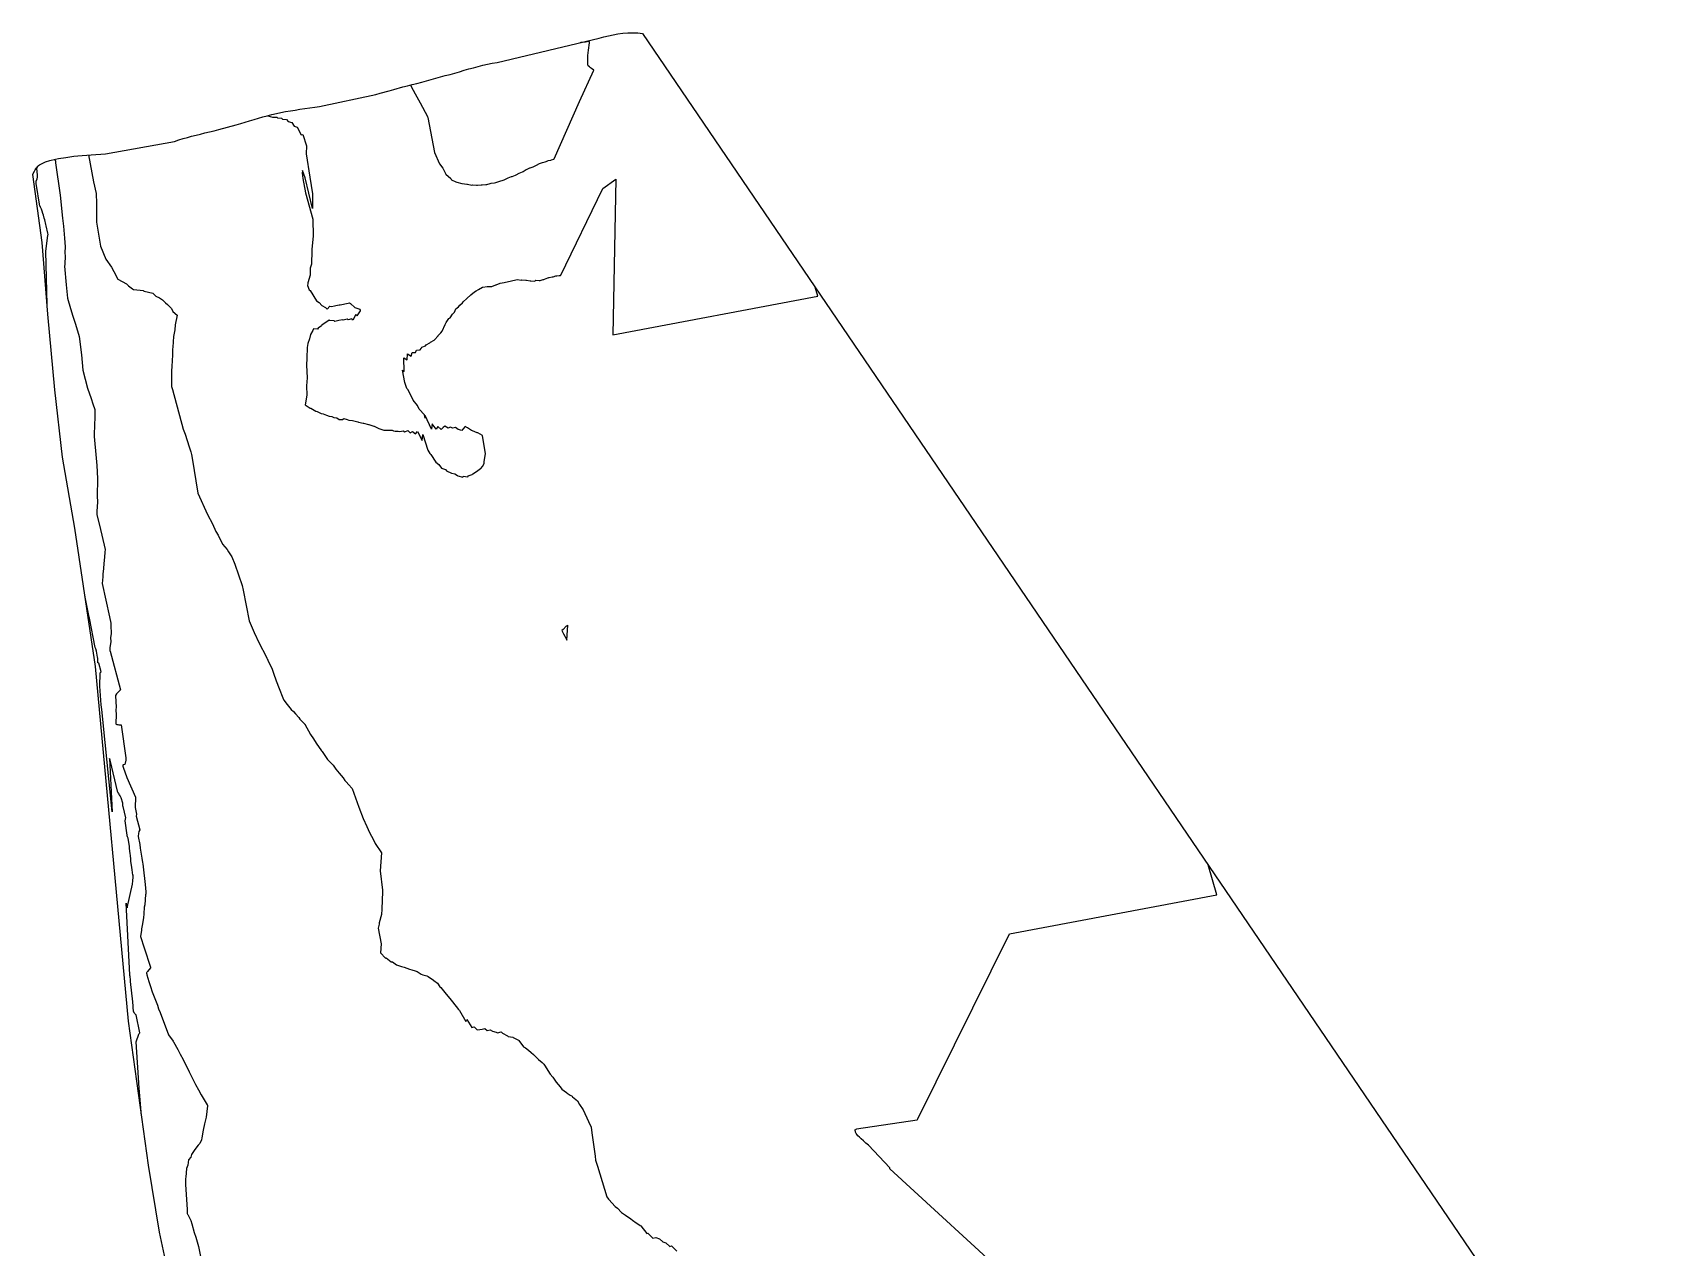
# Model space of a CAD drawing. Header units: metres. Extents: x 706349 to 713144, y 2649082 to 2655455.
# Drawn here: x 706349 to 707277, y 2654765 to 2655455 of the extents above; entities that cross this region are included whole.
import ezdxf

# ---------------------------------------------------------------- set-up
doc = ezdxf.new("R2010")
doc.units = ezdxf.units.M
for name, color, linetype in [('C-TINN-BNDY', 110, 'Continuous'), ('C-TOPO-MAJR', 9, 'Continuous'), ('C-TOPO-MINR', 8, 'Continuous')]:
    doc.layers.add(name, color=color, linetype=linetype)

msp = doc.modelspace()

# ---------------------------------------------------------------- linework, layer by layer
at = {"layer": 'C-TINN-BNDY', "color": 110, "linetype": 'Continuous', "lineweight": -3, "flags": 128}
msp.add_lwpolyline([(706438.2, 2654691.88), (706420.68, 2654774.1), (706414.4, 2654812.09), (706403.21, 2654893.67), (706384.36, 2655094.91), (706372.68, 2655173.54), (706365.62, 2655213.83), (706361.32, 2655252), (706357.43, 2655294.85), (706354.13, 2655335.65), (706348.83, 2655374.14), (706349.11, 2655374.78), (706349.74, 2655376.08), (706350.12, 2655376.76), (706350.51, 2655377.46), (706350.96, 2655378.08), (706351.48, 2655378.65), (706352.08, 2655379.19), (706352.67, 2655379.65), (706354.16, 2655380.48), (706356.1, 2655381.26), (706358.55, 2655382.02), (706361.68, 2655382.81), (706363.52, 2655383.16), (706367.54, 2655383.86), (706372.05, 2655384.48), (706374.42, 2655384.7), (706376.86, 2655384.96), (706379.41, 2655385.14), (706382.01, 2655385.34), (706384.66, 2655385.52), (706387.39, 2655385.7), (706390.09, 2655385.85), (706429.26, 2655392.93), (706431.64, 2655393.74), (706434.07, 2655394.5), (706436.49, 2655395.2), (706438.94, 2655395.89), (706441.43, 2655396.53), (706443.95, 2655397.13), (706446.5, 2655397.73), (706449.11, 2655398.33), (706451.72, 2655398.97), (706454.27, 2655399.63), (706459.26, 2655400.98), (706464.23, 2655402.39), (706466.75, 2655403.1), (706469.29, 2655403.85), (706471.82, 2655404.62), (706474.35, 2655405.38), (706476.85, 2655406.13), (706479.34, 2655406.81), (706481.83, 2655407.46), (706484.4, 2655408.12), (706486.99, 2655408.74), (706489.59, 2655409.29), (706492.24, 2655409.82), (706494.93, 2655410.3), (706497.61, 2655410.75), (706500.33, 2655411.17), (706503.13, 2655411.56), (706505.91, 2655411.98), (706508.7, 2655412.38), (706511.53, 2655412.79), (706543.42, 2655419.58), (706545.9, 2655420.26), (706551.01, 2655421.71), (706553.58, 2655422.43), (706558.76, 2655423.81), (706561.41, 2655424.49), (706564.04, 2655425.18), (706566.72, 2655425.88), (706569.41, 2655426.61), (706572.04, 2655427.33), (706574.67, 2655428.04), (706577.35, 2655428.77), (706580.04, 2655429.51), (706582.7, 2655430.24), (706585.45, 2655430.99), (706588.15, 2655431.75), (706590.81, 2655432.5), (706593.5, 2655433.28), (706596.18, 2655434.06), (706598.8, 2655434.77), (706601.42, 2655435.48), (706604.06, 2655436.12), (706606.69, 2655436.73), (706609.39, 2655437.26), (706612.17, 2655437.75), (706670.07, 2655451.48), (706672.68, 2655452.26), (706675.28, 2655452.9), (706677.95, 2655453.48), (706680.69, 2655453.97), (706683.48, 2655454.34), (706686.24, 2655454.55), (706689.05, 2655454.6), (706691.9, 2655454.49), (706694.69, 2655454.18), (707277.41, 2654597.02)], dxfattribs=at)
at = {"layer": 'C-TOPO-MAJR', "color": 9, "linetype": 'Continuous', "lineweight": -3, "flags": 128}
for points in [[(706380.52, 2655385.23), (706383.23, 2655370.09), (706384.79, 2655363.44), (706384.92, 2655357.71), (706384.97, 2655347.18), (706387.26, 2655333.5), (706390.28, 2655326.03), (706393.43, 2655321.53), (706394.9, 2655319.08), (706397.16, 2655314.83), (706401.97, 2655312.14), (706402.68, 2655311.31), (706403.06, 2655310.96), (706405.45, 2655309.32), (706406.04, 2655308.93), (706406.14, 2655308.86), (706411.38, 2655308.4), (706411.68, 2655308.18), (706412.06, 2655307.98), (706416.86, 2655306.76), (706417.61, 2655306.12), (706418.7, 2655305.2), (706420.74, 2655304.23), (706422.43, 2655302.95), (706424.08, 2655301.35), (706425.29, 2655300.41), (706427.52, 2655298.17), (706428.22, 2655296.49), (706430.66, 2655294.29), (706429.63, 2655288.89), (706429.41, 2655285.94), (706428.62, 2655282.29), (706428.21, 2655276.19), (706428.02, 2655275.05), (706428.08, 2655272.23), (706427.87, 2655268.09), (706427.75, 2655265.72), (706427.42, 2655262.13), (706427.57, 2655253.79), (706428, 2655252.17), (706434.09, 2655229.61), (706435.17, 2655226.78), (706437.53, 2655219.59), (706438.52, 2655216.72), (706438.92, 2655215.27), (706439.21, 2655213.26), (706442.49, 2655193.42), (706447.96, 2655181.17), (706450.67, 2655175.93), (706452.66, 2655171.67), (706453.91, 2655169.51), (706456.49, 2655164.36), (706459, 2655161.41), (706459.81, 2655160.1), (706461.8, 2655157.27), (706463.41, 2655153.11), (706467.6, 2655141.01), (706468.14, 2655138.37), (706471.49, 2655120.96), (706473.18, 2655116.94), (706474.42, 2655114.29), (706477.28, 2655108.14), (706481.15, 2655100.61), (706481.54, 2655099.76), (706481.7, 2655099.44), (706482.23, 2655098.62), (706484.53, 2655093.46), (706485.32, 2655091.26), (706486.94, 2655086.86), (706488.57, 2655082.44), (706490.56, 2655077.13), (706491.3, 2655075.94), (706493.19, 2655073.35), (706493.9, 2655072.53), (706495.41, 2655070.56), (706496.66, 2655069.38), (706497.77, 2655068.09), (706499.69, 2655065.97), (706500.29, 2655065.18), (706502.99, 2655062.38), (706503.01, 2655062.36), (706503.12, 2655062.27), (706506.31, 2655056.5), (706508.01, 2655053.99), (706509.55, 2655051.43), (706512.66, 2655047.16), (706512.73, 2655047.04), (706512.86, 2655046.85), (706516.05, 2655042.16), (706516.87, 2655041.24), (706519.19, 2655039.04), (706520.75, 2655036.81), (706522.5, 2655034.53), (706524.77, 2655031.85), (706525.8, 2655030.32), (706528.84, 2655027.08), (706529.07, 2655026.72), (706529.87, 2655025.76), (706533.82, 2655015.14), (706536.13, 2655008.81), (706538.28, 2655004.17), (706539.79, 2655000.87), (706542, 2654996.58), (706543.03, 2654994.55), (706546.68, 2654989.23), (706545.82, 2654979.1), (706547.13, 2654968.06), (706547.15, 2654967.6), (706547.1, 2654967.36), (706546.81, 2654957.21), (706546.59, 2654954.21), (706545.33, 2654949.58), (706545.22, 2654948.75), (706544.71, 2654946.47), (706546.4, 2654937.67), (706545.96, 2654932.5), (706548.91, 2654929.58), (706549.32, 2654929.64), (706552.05, 2654927.33), (706552.8, 2654927.44), (706555.11, 2654925.74), (706556.85, 2654925.19), (706558.03, 2654924.78), (706559.37, 2654924.34), (706560.95, 2654923.83), (706562.49, 2654923.32), (706563.88, 2654922.89), (706565.63, 2654922.39), (706566.84, 2654922), (706569.11, 2654920.38), (706570, 2654920.06), (706572.35, 2654919.38), (706573.04, 2654919.14), (706576.01, 2654916.94), (706576.28, 2654916.83), (706578.27, 2654915.26), (706579.76, 2654913.18), (706580.27, 2654912.8), (706583.27, 2654909.13), (706585.27, 2654906.64), (706586.83, 2654904.72), (706590.27, 2654900.37), (706590.43, 2654900.13), (706590.78, 2654899.74), (706594.34, 2654893.63), (706594.9, 2654894.7), (706597.76, 2654890.21), (706599.08, 2654890.45), (706600.83, 2654888.81), (706602.38, 2654889.1), (706603.59, 2654889.29), (706605.14, 2654889.58), (706606.56, 2654888.44), (706608.27, 2654888.8), (706609.46, 2654887.99), (706611.58, 2654887.42), (706612.41, 2654887.19), (706614.43, 2654887.61), (706615.28, 2654886.88), (706617.98, 2654885.41), (706618.4, 2654885.07), (706621.13, 2654884.59), (706621.32, 2654884.45), (706623.15, 2654883.6), (706624.25, 2654882.94), (706624.44, 2654882.82), (706627.08, 2654879.12), (706628.17, 2654878.56), (706629.88, 2654877.29), (706631.56, 2654875.99), (706632.73, 2654874.85), (706635.24, 2654872.34), (706635.65, 2654872.03), (706637.8, 2654870.38), (706638.69, 2654869.44), (706638.99, 2654868.85), (706642.3, 2654863.71), (706643.7, 2654861.97), (706645.67, 2654859.08), (706647.99, 2654856.4), (706648.9, 2654855.13), (706651.57, 2654853.25), (706651.85, 2654852.9), (706653.57, 2654851.85), (706654.73, 2654851.15), (706654.96, 2654850.73), (706657.75, 2654848.57), (706658.83, 2654846.49), (706661.05, 2654843.39), (706664.03, 2654836.83), (706665.41, 2654833.55), (706665.91, 2654830.33), (706667.01, 2654822.39), (706667.72, 2654817.06), (706667.95, 2654814.94), (706669.06, 2654811.56), (706674.46, 2654794.08), (706675.24, 2654792.77), (706675.56, 2654792.5), (706679.03, 2654788.68), (706680.4, 2654787.63), (706682.75, 2654785.22), (706684.94, 2654783.68), (706686.22, 2654782.79), (706687.18, 2654782.11), (706689.78, 2654780.33), (706690.28, 2654779.98), (706693.32, 2654777.84), (706693.37, 2654777.81), (706693.68, 2654777.6), (706697.04, 2654773.35), (706697.58, 2654773.48), (706700.38, 2654770.53), (706702.19, 2654770.94), (706704.25, 2654770.19), (706706.21, 2654768.55), (706707.75, 2654767.92), (706710.1, 2654765.92), (706711.02, 2654766.3), (706714.08, 2654763.32)], [(706906.13, 2654744.59), (706834.8, 2654810.02), (706834.81, 2654810.51), (706822.75, 2654823.36), (706821.29, 2654824.62), (706819.91, 2654825.81), (706818.6, 2654826.95), (706817.68, 2654827.84), (706816.79, 2654828.69), (706816.25, 2654829.33), (706815.72, 2654829.95), (706815.51, 2654830.39), (706815.3, 2654830.81), (706815.39, 2654831.07), (706815.18, 2654831.47), (706815.27, 2654831.71), (706815.07, 2654832.1), (706815.45, 2654832.17), (706815.53, 2654832.39), (706815.91, 2654832.45), (706815.99, 2654832.65), (706850.36, 2654837.7), (706850.54, 2654838.03), (706850.71, 2654838.34), (706902.77, 2654943.32), (707020.26, 2654965.49), (707015.35, 2654982.5)]]:
    msp.add_lwpolyline(points, dxfattribs=at)
at = {"layer": 'C-TOPO-MINR', "color": 8, "linetype": 'Continuous', "lineweight": -3, "flags": 128}
for points, elevation in [([(706563.01, 2655424.91), (706564.55, 2655422.03), (706565.7, 2655419.87), (706568.55, 2655414.8), (706572.65, 2655407.06), (706572.69, 2655407), (706572.73, 2655406.92), (706572.82, 2655406.51), (706576.66, 2655386.66), (706579.52, 2655380.26), (706581.31, 2655377.73), (706583.16, 2655374.33), (706585.94, 2655371.8), (706586.37, 2655371.19), (706588.72, 2655370.04), (706589.31, 2655369.87), (706589.34, 2655369.87), (706592.21, 2655369.08), (706592.43, 2655369.06), (706595.02, 2655368.62), (706595.38, 2655368.58), (706597.8, 2655368.14), (706598.25, 2655368.21), (706600.48, 2655368.08), (706601, 2655368.16), (706603.1, 2655368.27), (706603.66, 2655368.37), (706605.68, 2655368.48), (706606.3, 2655368.56), (706608.2, 2655369.14), (706608.77, 2655369.3), (706610.75, 2655369.45), (706611.34, 2655369.68), (706613.2, 2655370.26), (706613.77, 2655370.4), (706615.65, 2655371.01), (706616.17, 2655371.2), (706617.97, 2655372.08), (706618.42, 2655372.24), (706620.3, 2655372.93), (706620.71, 2655373.07), (706622.56, 2655373.75), (706622.93, 2655373.88), (706624.71, 2655374.93), (706626.61, 2655375.72), (706626.88, 2655375.78), (706628.68, 2655376.97), (706628.86, 2655377.03), (706630.68, 2655377.94), (706630.82, 2655377.97), (706632.67, 2655378.59), (706634.41, 2655379.48), (706636.12, 2655380.4), (706637.82, 2655380.94), (706639.49, 2655381.38), (706640.88, 2655381.98), (706641.2, 2655382.13), (706642.86, 2655382.38), (706642.87, 2655382.39), (706644.36, 2655382.94), (706644.43, 2655382.99), (706644.5, 2655383.04), (706644.56, 2655383.08), (706658.82, 2655415.49), (706667.03, 2655433.34), (706665.71, 2655434.28), (706665.09, 2655434.77), (706664.54, 2655435.33), (706663.83, 2655435.75), (706663.68, 2655436.83), (706663.53, 2655438.06), (706663.52, 2655439.66), (706663.63, 2655441.77), (706664, 2655444.73), (706664.52, 2655448.82), (706664.59, 2655449.54), (706664.4, 2655449.54), (706664.36, 2655449.54), (706664.29, 2655449.53), (706662.29, 2655449.32), (706662.01, 2655449.28), (706661.73, 2655449.25), (706659.7, 2655448.98), (706659.17, 2655448.89)], -4), ([(706482.09, 2655407.53), (706484.72, 2655406.75), (706487.22, 2655406.63), (706487.56, 2655406.35), (706489.95, 2655406.09), (706490.48, 2655405.62), (706492.76, 2655405.28), (706493.61, 2655404.19), (706495.68, 2655403.71), (706497.06, 2655401.62), (706498.73, 2655401.05), (706501.08, 2655396.65), (706501.96, 2655396.78), (706504.14, 2655390.37), (706503.9, 2655385.84), (706505.87, 2655372.74), (706507.4, 2655363.26), (706507.47, 2655354.95), (706503.33, 2655372.21), (706501.83, 2655376.43), (706501.55, 2655374.94), (706501.98, 2655371.92), (706503.57, 2655363.77), (706507.65, 2655348.75), (706507.83, 2655339.17), (706507.09, 2655331.73), (706507.12, 2655331.24), (706507.08, 2655331.06), (706506.96, 2655323.31), (706506.19, 2655321.06), (706506.17, 2655317.01), (706504.86, 2655312.77), (706504.8, 2655312.31), (706504.55, 2655311.25), (706505.66, 2655308.7), (706506.16, 2655308.28), (706509.67, 2655302.5), (706511.24, 2655301.5), (706512.83, 2655299.75), (706514.9, 2655298.62), (706515.82, 2655297.68), (706517.32, 2655299.54), (706518.17, 2655299.21), (706520.02, 2655299.63), (706520.72, 2655299.75), (706522.54, 2655300.16), (706523.24, 2655300.26), (706525.14, 2655300.65), (706525.83, 2655300.75), (706527.68, 2655301.18), (706528.37, 2655301.26), (706529.07, 2655300.94), (706531.46, 2655298.76), (706534.24, 2655297.67), (706534.29, 2655297.64), (706534.34, 2655297.6), (706534.48, 2655297.33), (706534.53, 2655296.66), (706534.43, 2655296.79), (706532.52, 2655293.96), (706532.09, 2655294.7), (706530.37, 2655291.59), (706529.73, 2655292.21), (706527.63, 2655291.72), (706527.13, 2655291.99), (706524.93, 2655291.54), (706524.48, 2655291.76), (706522.35, 2655291.28), (706520.17, 2655290.78), (706519.69, 2655291.18), (706517.26, 2655291.38), (706517, 2655291.48), (706515, 2655290.14), (706514.72, 2655289.97), (706512.83, 2655288.68), (706512.48, 2655288.33), (706510.63, 2655287.05), (706510.21, 2655286.4), (706508.09, 2655286.57), (706507.74, 2655285.65), (706506.24, 2655283.45), (706505.84, 2655280.85), (706504.9, 2655278.27), (706504.39, 2655275.96), (706504.23, 2655269.99), (706504.12, 2655265.88), (706504.35, 2655258.8), (706504.15, 2655254.23), (706504.27, 2655248.96), (706503.25, 2655243.38), (706506.16, 2655241.61), (706506.54, 2655241.61), (706509.3, 2655239.79), (706510.12, 2655239.65), (706512.34, 2655238.59), (706513.45, 2655238.44), (706515.35, 2655237.64), (706516.88, 2655236.96), (706518.34, 2655236.79), (706519.65, 2655236.24), (706521.31, 2655236.08), (706522.5, 2655235.21), (706524.4, 2655235.06), (706525.19, 2655235.69), (706527.19, 2655235.17), (706528.04, 2655234.7), (706530.18, 2655234.49), (706530.82, 2655234.33), (706533.19, 2655233.76), (706533.64, 2655233.71), (706536.21, 2655233.08), (706536.48, 2655233.09), (706539.28, 2655232.35), (706539.36, 2655232.35), (706540.51, 2655232.02), (706542.24, 2655231.38), (706542.39, 2655231.38), (706545.13, 2655229.99), (706545.59, 2655229.89), (706547.96, 2655229.06), (706548.59, 2655229.04), (706552.6, 2655229.03), (706553.39, 2655228.68), (706554.29, 2655228.46), (706556.11, 2655228.43), (706557.07, 2655228.35), (706558.79, 2655228.68), (706559.9, 2655228.15), (706561.49, 2655228.86), (706562.82, 2655227.6), (706564.27, 2655228.35), (706565.82, 2655226.93), (706567.02, 2655228.28), (706569.63, 2655223.14), (706569.97, 2655226.58), (706572.86, 2655217.79), (706574.07, 2655215.82), (706574.58, 2655215.34), (706577.37, 2655210.9), (706579.09, 2655209.62), (706580.54, 2655207.45), (706582.83, 2655206.72), (706583.5, 2655206.09), (706586.32, 2655204.72), (706586.49, 2655204.64), (706588.22, 2655204.22), (706589.62, 2655203.28), (706589.86, 2655203.21), (706592.67, 2655202.44), (706592.91, 2655202.95), (706595.48, 2655202.55), (706595.76, 2655203.24), (706598, 2655203.89), (706598.31, 2655204.26), (706600.42, 2655205.72), (706602.77, 2655207.33), (706602.88, 2655207.39), (706603.78, 2655208.44), (706604.89, 2655210.12), (706604.81, 2655211.33), (706605.58, 2655215.57), (706603.86, 2655226.12), (706601.13, 2655227.51), (706600.81, 2655227.52), (706598.28, 2655228.72), (706597.62, 2655228.86), (706595.27, 2655230.36), (706594.03, 2655231.08), (706592.74, 2655229.75), (706592.07, 2655228.9), (706590.07, 2655229.51), (706588.53, 2655230.62), (706587.14, 2655230.21), (706585.59, 2655230.81), (706584.34, 2655230.25), (706582.51, 2655231.31), (706581.48, 2655230.58), (706580.36, 2655229.55), (706578.52, 2655231.26), (706577.68, 2655229.6), (706575.36, 2655232.69), (706574.99, 2655229.57), (706571.3, 2655237.36), (706571.44, 2655235.86), (706571.04, 2655237.82), (706568.04, 2655241.01), (706566.95, 2655243.09), (706564.59, 2655246.09), (706561.66, 2655252.05), (706560.98, 2655252.68), (706559.74, 2655256.18), (706558.46, 2655263.07), (706559.45, 2655262.41), (706559.19, 2655270.11), (706561.09, 2655268.92), (706561.38, 2655272.35), (706563.48, 2655271.16), (706564, 2655273.07), (706565.96, 2655273.11), (706566.49, 2655274.47), (706568.49, 2655274.58), (706569.03, 2655275.52), (706569.49, 2655276.17), (706571.48, 2655277), (706571.92, 2655277.47), (706573.93, 2655278.63), (706574.31, 2655278.94), (706576.4, 2655280.15), (706576.7, 2655280.39), (706578.65, 2655282.7), (706578.76, 2655282.77), (706580.28, 2655284.28), (706580.92, 2655285.18), (706581, 2655285.32), (706582.74, 2655289.12), (706583.18, 2655290.25), (706584.69, 2655292.51), (706585.61, 2655292.9), (706586.84, 2655294.97), (706587.95, 2655295.97), (706588.84, 2655297.91), (706590.22, 2655299.1), (706591, 2655300), (706592.56, 2655301.36), (706593.11, 2655302.11), (706594.85, 2655303.59), (706595.23, 2655304), (706597.09, 2655305.65), (706597.31, 2655305.84), (706599.38, 2655307.55), (706599.42, 2655307.59), (706600.28, 2655308.18), (706601.61, 2655308.97), (706601.66, 2655308.98), (706603.93, 2655310.15), (706604.06, 2655310.18), (706606.48, 2655310.56), (706606.57, 2655310.58), (706609.12, 2655310.63), (706611.38, 2655311.57), (706611.53, 2655311.6), (706613.82, 2655312.57), (706616.24, 2655312.97), (706618.66, 2655313.43), (706618.67, 2655313.43), (706618.68, 2655313.43), (706619.64, 2655313.66), (706623.48, 2655314.54), (706623.51, 2655314.55), (706626.02, 2655314.26), (706626.17, 2655314.33), (706628.5, 2655314.13), (706628.73, 2655314.22), (706630.94, 2655313.78), (706631.3, 2655313.8), (706633.35, 2655313.72), (706633.73, 2655313.91), (706634.03, 2655314.19), (706636.09, 2655314.02), (706636.51, 2655314.07), (706638.35, 2655314.54), (706638.74, 2655314.64), (706639.09, 2655314.74), (706640.83, 2655315.47), (706641.14, 2655315.57), (706641.4, 2655315.73), (706641.65, 2655315.78), (706643.42, 2655316.14), (706643.7, 2655316.13), (706643.94, 2655316.18), (706645.49, 2655316.57), (706645.72, 2655316.66), (706645.96, 2655316.67), (706647.38, 2655316.91), (706647.63, 2655316.89), (706647.84, 2655316.92), (706648.11, 2655316.69), (706672.09, 2655366.28), (706679.46, 2655371.53), (706677.74, 2655283.15), (706794.01, 2655305.09), (706792.52, 2655310.28)], -2), ([(706356.98, 2655300.37), (706356.33, 2655330.56), (706357.45, 2655339.67), (706357.53, 2655340.13), (706357.53, 2655340.14), (706357.38, 2655340.88), (706356.53, 2655345.11), (706356.29, 2655345.74), (706355.65, 2655348.43), (706355.32, 2655349.41), (706354.88, 2655351.14), (706354.49, 2655352.12), (706354.16, 2655353.35), (706353.7, 2655354.53), (706353.47, 2655355.3), (706353.3, 2655355.61), (706353.15, 2655355.88), (706353.02, 2655356.05), (706352.94, 2655356.13), (706352.89, 2655356.17), (706350.73, 2655369.05), (706350.74, 2655369.74), (706350.83, 2655370.31), (706351.4, 2655371.76), (706351.44, 2655372.56), (706351.47, 2655373), (706351.57, 2655373.88), (706351.22, 2655377.65), (706351.31, 2655377.96), (706351.56, 2655378.54), (706351.64, 2655378.79)], 4), ([(706361.41, 2655382.74), (706361.64, 2655381.71), (706361.77, 2655380.71), (706364.3, 2655362.39), (706365.76, 2655349.33), (706366.33, 2655344.87), (706366.77, 2655338.11), (706367.2, 2655333.08), (706367.06, 2655329.88), (706367.19, 2655327.65), (706366.93, 2655323.58), (706366.95, 2655323.17), (706366.84, 2655322.06), (706367.74, 2655311.54), (706368.46, 2655304), (706370.27, 2655298.05), (706371.58, 2655293.76), (706373, 2655289.28), (706375.16, 2655282.31), (706376.5, 2655271.77), (706377.25, 2655263.07), (706379.91, 2655252.99), (706382.01, 2655246.99), (706382.91, 2655244.07), (706384.02, 2655240.76), (706384.06, 2655238.27), (706384.05, 2655236.27), (706383.91, 2655232.17), (706383.66, 2655226.38), (706383.65, 2655226.04), (706383.64, 2655225.48), (706384.77, 2655213.25), (706385.19, 2655209.05), (706385.55, 2655201.68), (706385.58, 2655201.31), (706385.55, 2655201.22), (706385.41, 2655191.81), (706385.49, 2655188.17), (706385.14, 2655183.05), (706385.17, 2655181.12), (706386.62, 2655175.21), (706389.94, 2655161.45), (706389.72, 2655159.78), (706389.63, 2655159.41), (706389.28, 2655155.16), (706389.05, 2655153.41), (706388.89, 2655150.56), (706388.58, 2655147.32), (706388.54, 2655145.95), (706388.18, 2655142.05), (706392.28, 2655123.14), (706393.05, 2655119.59), (706393.06, 2655118.39), (706393.26, 2655113.51), (706392.98, 2655111.48), (706393.06, 2655108.98), (706392.61, 2655105.75), (706392.5, 2655103.73), (706392.78, 2655103.7), (706398.64, 2655081.83), (706397.78, 2655081.08), (706397.06, 2655080.32), (706396.41, 2655079.43), (706395.82, 2655078.5), (706395.83, 2655078.39), (706395.82, 2655078.37), (706395.82, 2655078.34), (706396.08, 2655071.88), (706395.94, 2655070.42), (706396.05, 2655067.6), (706396.14, 2655066.17), (706395.96, 2655064.24), (706395.99, 2655063.8), (706395.88, 2655062.45), (706396.14, 2655062.32), (706396.57, 2655062.15), (706397.09, 2655062.03), (706397.64, 2655061.9), (706398.32, 2655061.87), (706399.06, 2655061.82), (706401.61, 2655043.15), (706401.54, 2655041.9), (706400.98, 2655039.32), (706399.93, 2655039.18), (706400.04, 2655038.92), (706399.9, 2655038.67), (706399.83, 2655038.38), (706399.84, 2655038.36), (706400.02, 2655037.82), (706402.11, 2655032.07), (706407.01, 2655020.88), (706406.86, 2655015.05), (706407.73, 2655011.28), (706407.55, 2655010.16), (706409.54, 2655002.25), (706409.07, 2655001.32), (706408.75, 2655000.2), (706408.63, 2654998.65), (706408.54, 2654998.56), (706409.46, 2654994.01), (706409.73, 2654992), (706410.68, 2654986.17), (706411.1, 2654983.87), (706411.25, 2654983.07), (706411.52, 2654981.38), (706412.51, 2654971.35), (706413, 2654967.18), (706412.89, 2654965.89), (706412.84, 2654965.66), (706412.34, 2654959.81), (706412.09, 2654958.42), (706411.77, 2654954.66), (706411.61, 2654952.47), (706411.18, 2654950.26), (706411.1, 2654948.94), (706410.57, 2654946.08), (706410.54, 2654945.48), (706409.93, 2654941.73), (706409.97, 2654941.7), (706411.92, 2654935.31), (706415.53, 2654924.3), (706415.57, 2654924.06), (706413.83, 2654922.02), (706413.62, 2654921.74), (706413.5, 2654921.44), (706413.4, 2654921.09), (706413.42, 2654920.66), (706413.43, 2654920.56), (706413.51, 2654920.13), (706414.69, 2654916.27), (706415.65, 2654913.39), (706416.64, 2654910.4), (706419.56, 2654902.89), (706420.22, 2654900.69), (706421.1, 2654898.6), (706425.72, 2654886.01), (706428.45, 2654882.32), (706428.52, 2654882.17), (706428.65, 2654882), (706431.06, 2654877.62), (706432.49, 2654875.02), (706434.12, 2654872.07), (706437.58, 2654865), (706438.24, 2654863.55), (706441.18, 2654857.84), (706442.89, 2654854.78), (706444.4, 2654851.94), (706447.71, 2654846.34), (706447.93, 2654846.02), (706447.88, 2654845.72), (706447.86, 2654845.64), (706447.15, 2654839.26), (706446.76, 2654837.79), (706446.14, 2654835.56), (706445.56, 2654831.92), (706444.63, 2654827.49), (706444.51, 2654826.41), (706443.61, 2654824.35), (706442.79, 2654823.62), (706442.74, 2654823.53), (706442.67, 2654823.41), (706440.71, 2654820.94), (706440.44, 2654820.29), (706438.86, 2654818.04), (706438.45, 2654816.55), (706437.2, 2654815.07), (706436.76, 2654812.1), (706436.11, 2654810.18), (706435.62, 2654805.27), (706435.41, 2654804.46), (706435.43, 2654800.98), (706436.38, 2654786.84), (706436.48, 2654784.69), (706436.65, 2654784.29), (706436.7, 2654784.1), (706438.48, 2654780.61), (706438.97, 2654778.78), (706440.32, 2654773.93), (706441.34, 2654771.18), (706442.8, 2654765.82), (706445.52, 2654752.85)], 2), ([(706410.57, 2654839.98), (706409.21, 2654855.65), (706407.54, 2654882.01), (706409.06, 2654886.37), (706409.27, 2654886.82), (706409.5, 2654887.21), (706407.46, 2654897.33), (706407.14, 2654897.49), (706406.84, 2654897.67), (706406.81, 2654898.07), (706406.55, 2654898.26), (706406.33, 2654898.46), (706406.33, 2654898.63), (706406.33, 2654898.78), (706406.12, 2654898.95), (706405.98, 2654899.21), (706405.98, 2654899.35), (706405.89, 2654899.57), (706405.89, 2654899.57), (706405.89, 2654899.58), (706405.89, 2654899.59), (706405.88, 2654899.6), (706405.84, 2654901.27), (706405.8, 2654901.37), (706405.76, 2654901.49), (706405.7, 2654903.04), (706405.64, 2654904.04), (706405.61, 2654904.8), (706404.28, 2654916.33), (706404.17, 2654917.68), (706404.09, 2654918.58), (706404.03, 2654919.08), (706403.94, 2654919.64), (706403.86, 2654919.92), (706403.84, 2654920.11), (706401.84, 2654960.72), (706402.42, 2654958.11), (706405.43, 2654971.49), (706405.46, 2654972.13), (706405.52, 2654972.85), (706405.54, 2654973.2), (706405.77, 2654975.7), (706405.79, 2654976.66), (706405.78, 2654976.74), (706405.7, 2654976.71), (706405.66, 2654976.66), (706405.13, 2654979.55), (706404.78, 2654982.19), (706404.52, 2654984.44), (706404.47, 2654984.92), (706404.37, 2654985.67), (706404.18, 2654987.7), (706404.01, 2654988.87), (706403.9, 2654990.3), (706403.7, 2654991.89), (706403.63, 2654992.85), (706403.24, 2654995.41), (706402.92, 2654997.48), (706402.89, 2654997.64), (706402.73, 2654997.98), (706402.59, 2654998.28), (706402.32, 2654998.95), (706402.32, 2654999.14), (706402.34, 2654999.29), (706401.29, 2655007.39), (706401.37, 2655008.39), (706401.48, 2655008.78), (706401.64, 2655009.1), (706400.02, 2655015.54), (706399.92, 2655015.75), (706399.87, 2655016.08), (706399.83, 2655016.59), (706399.93, 2655017.45), (706399.93, 2655017.47), (706399.93, 2655017.48), (706399.02, 2655020.39), (706398.5, 2655021.3), (706398.39, 2655021.57), (706397.99, 2655022.2), (706397.85, 2655022.58), (706397.52, 2655023.06), (706397.29, 2655023.47), (706397.15, 2655023.57), (706392.65, 2655041.88), (706392.42, 2655042.82), (706393.81, 2655012.45), (706388.03, 2655070.57), (706387.68, 2655073.27), (706386.89, 2655083.82), (706386.97, 2655091.16), (706387.11, 2655091.38), (706387.26, 2655091.58), (706387.42, 2655091.75), (706387.62, 2655091.92), (706386.28, 2655096.92), (706386.09, 2655096.94), (706385.92, 2655096.98), (706385.79, 2655097.05), (706385.66, 2655099.23), (706385.71, 2655099.7), (706385.68, 2655099.73), (706385.63, 2655100.1), (706385.62, 2655100.11), (706385.6, 2655100.18), (706385.6, 2655100.21), (706385.43, 2655101.33), (706385.03, 2655103.64), (706384.55, 2655105.05), (706384.38, 2655105.42), (706384.27, 2655105.7), (706381.03, 2655122.38), (706380.9, 2655122.99), (706378.51, 2655134.4), (706378.13, 2655136.85)], 4)]:
    msp.add_lwpolyline(points, dxfattribs=dict(at, elevation=elevation))
at = {"layer": 'C-TOPO-MINR', "color": 8, "linetype": 'Continuous', "lineweight": -3, "elevation": -2, "flags": 128}
msp.add_lwpolyline([(706652.28, 2655118.37), (706651.66, 2655117.86), (706651.49, 2655117.87), (706651.31, 2655117.88), (706649.66, 2655116.08), (706649.6, 2655116.06), (706648.86, 2655115.33), (706649.79, 2655113.61), (706649.84, 2655113.61), (706651.56, 2655110.5), (706651.71, 2655109.89), (706652.28, 2655118.37)], close=True, dxfattribs=at)

doc.saveas('drawing.dxf')
